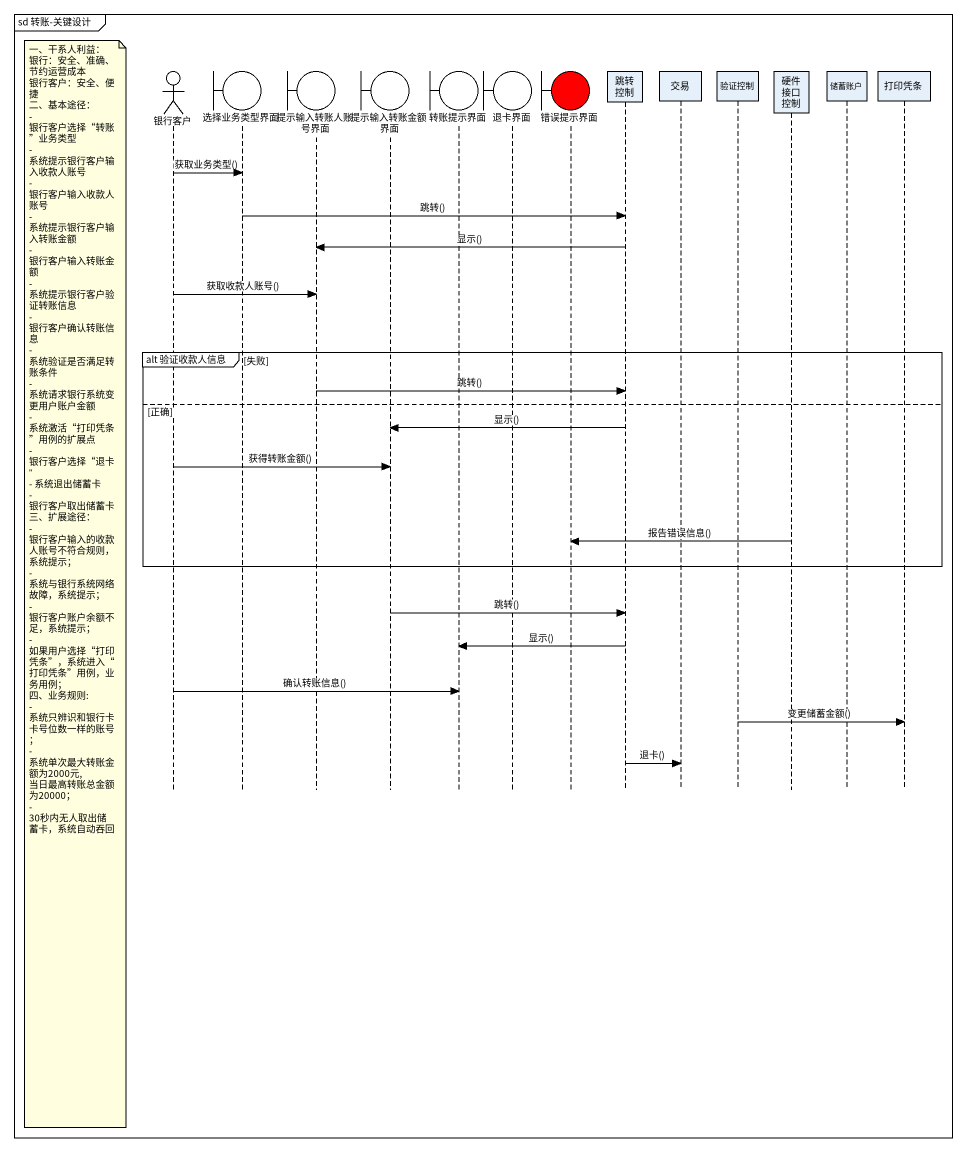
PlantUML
@startuml
mainframe sd 转账-关键设计
hide footbox
actor 银行客户
boundary 选择业务类型界面
boundary 提示输入转账人账号界面
boundary 提示输入转账金额界面
boundary 转账提示界面
boundary 退卡界面
boundary 错误提示界面 #FF0000
participant 跳转控制
participant 交易
participant 验证控制
participant 硬件接口控制
participant 储蓄账户
participant 打印凭条

银行客户 -> 选择业务类型界面 : 获取业务类型()
选择业务类型界面 -> 跳转控制 : 跳转()
跳转控制 -> 提示输入转账人账号界面 : 显示()
银行客户 -> 提示输入转账人账号界面 : 获取收款人账号()
group alt 验证收款人信息 [失败]
  提示输入转账人账号界面 -> 跳转控制 : 跳转()
else 正确
  跳转控制 -> 提示输入转账金额界面 : 显示()
  银行客户 -> 提示输入转账金额界面 : 获得转账金额()
  硬件接口控制 -> 错误提示界面 : 报告错误信息()
end
note left of 银行客户
  一、干系人利益：
  银行：安全、准确、节约运营成本
  银行客户：安全、便捷
  二、基本途径：
  - 银行客户选择“转账”业务类型
  - 系统提示银行客户输入收款人账号
  - 银行客户输入收款人账号
  - 系统提示银行客户输入转账金额
  - 银行客户输入转账金额
  - 系统提示银行客户验证转账信息
  - 银行客户确认转账信息
  - 系统验证是否满足转账条件
  - 系统请求银行系统变更用户账户金额
  - 系统激活“打印凭条”用例的扩展点
  - 银行客户选择“退卡”
  - 系统退出储蓄卡
  - 银行客户取出储蓄卡
  三、扩展途径：
  - 银行客户输入的收款人账号不符合规则，系统提示；
  - 系统与银行系统网络故障，系统提示；
  - 银行客户账户余额不足，系统提示；
  - 如果用户选择“打印凭条”，系统进入“打印凭条”用例，业务用例；
  四、业务规则:
  - 系统只辨识和银行卡卡号位数一样的账号；
  - 系统单次最大转账金额为2000元,当日最高转账总金额为20000；
  - 30秒内无人取出储蓄卡，系统自动吞回
end note
提示输入转账金额界面 -> 跳转控制 : 跳转()
跳转控制 -> 转账提示界面 : 显示()
银行客户 -> 转账提示界面 : 确认转账信息()
验证控制 -> 打印凭条 : 变更储蓄金额()
跳转控制 -> 交易 : 退卡()
@enduml
